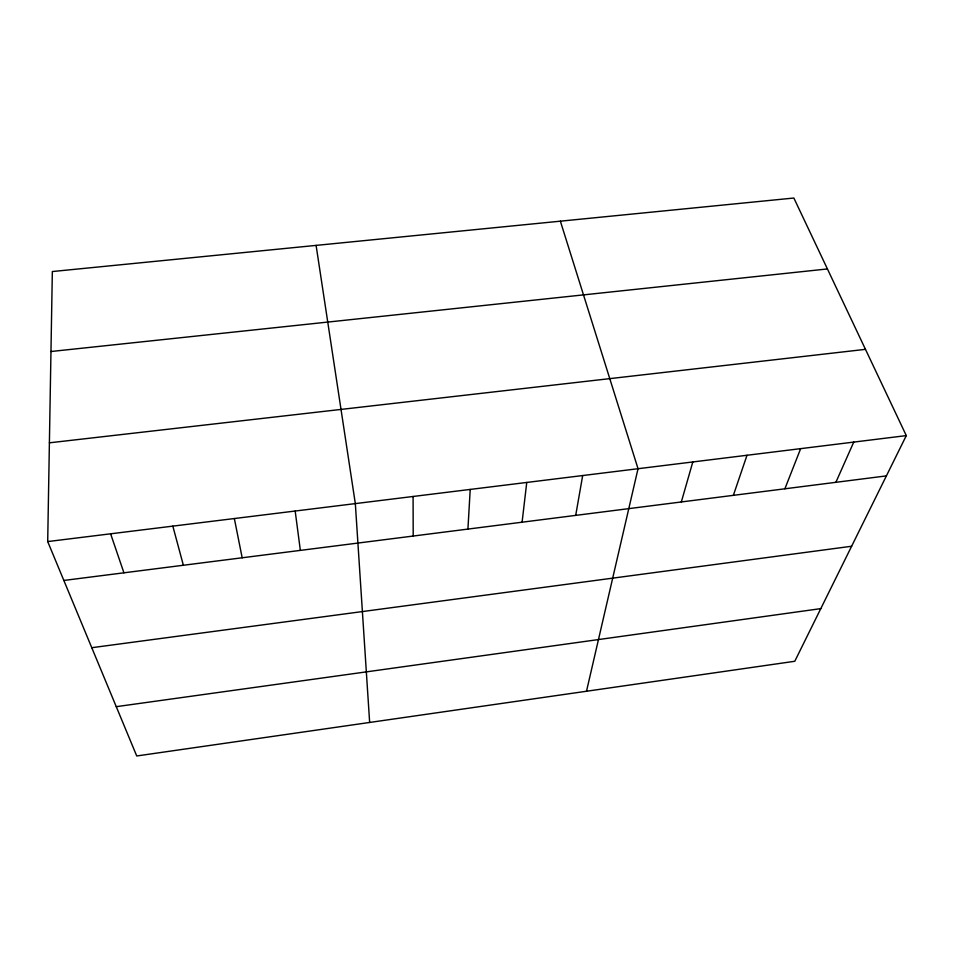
<?xml version="1.0" encoding="UTF-8"?>
<svg xmlns="http://www.w3.org/2000/svg" width="954" height="954" viewBox="0 0 954 954"><rect width="100%" height="100%" fill="white"/><g stroke="black" fill="none" stroke-linecap="round" stroke-linejoin="round"><path stroke-width="1.43" d="M47.7 541.574L52.339 271.544L793.859 198.027L906.3 435.608L794.777 661.277L136.732 755.973L47.7 541.574L906.3 435.608M467.925 529.076L470.215 489.426M522.088 522.196L526.751 482.45M575.703 515.375L582.679 475.545M586.495 691.256L638.035 468.712L560.368 221.173M681.335 501.947L692.807 461.951M733.364 495.341L747.006 455.261M784.88 488.794L800.656 448.642M835.883 482.307L853.747 442.084M116.257 706.675L820.798 608.628M91.763 647.706L851.624 546.248M63.835 580.449L886.397 475.891M49.393 442.823L865.481 349.343M50.967 351.513L827.428 268.945M110.616 533.811L123.925 572.805M172.829 526.131L183.371 565.257M234.35 518.547L242.173 557.78M316.096 245.393L355.329 503.605L369.651 722.452M295.18 511.034L300.355 550.386M413.082 496.485L413.201 536.041"/></g></svg>
